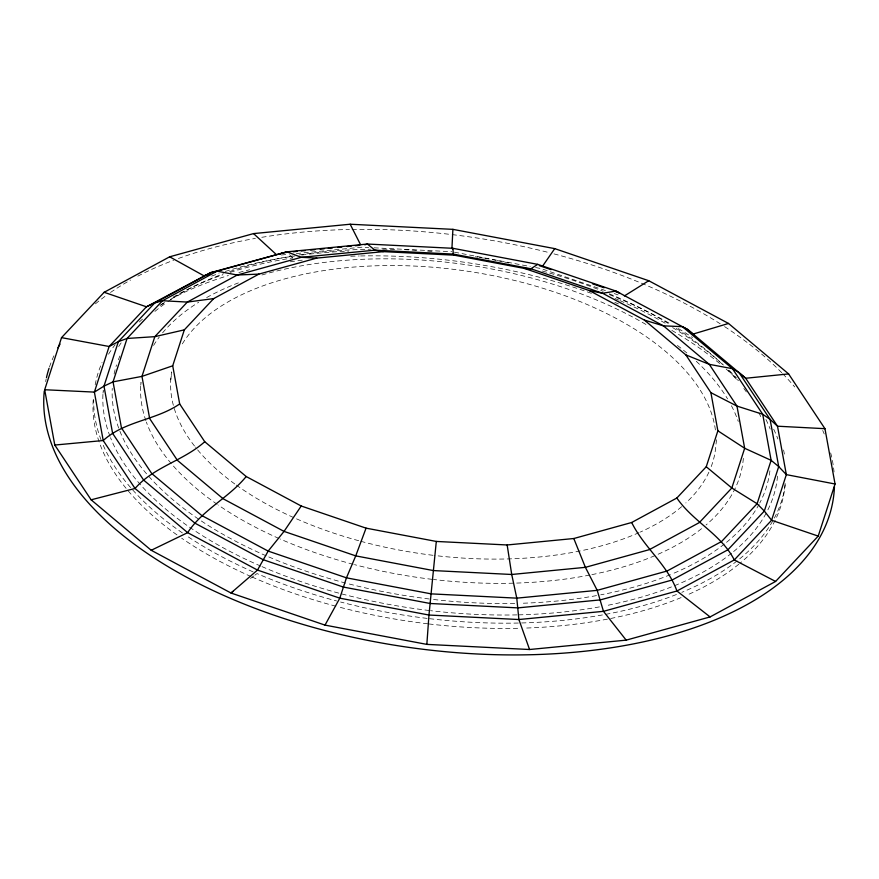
<?xml version="1.0" encoding="UTF-8"?>
<svg xmlns="http://www.w3.org/2000/svg" width="879" height="879" viewBox="0 0 879 879"><rect width="100%" height="100%" fill="white"/><g stroke="black" fill="none" stroke-linecap="round" stroke-linejoin="round"><path stroke-width="0.66" stroke-dasharray="4.39 3.3" d="M103.008 393.133L103.337 390.792M140.739 385.156L141.09 382.651M170.746 379.816L171.812 372.169M716.616 439.742L715.902 444.84A274.677 143.101 8 0 1 711.034 467.101M250.504 578.437L253.756 576.009M254.833 575.196L257.009 573.58A348.633 181.645 8 0 0 336.624 600.972M281.346 254.998L288.158 254.339M296.344 253.548L361.829 247.197L368.642 247.537M374.091 247.812L451.762 251.691M454.432 252.185L530.279 266.546M535.597 267.546L540.926 268.556L606.51 290.949M614.223 293.586L618.08 294.904M289.576 254.69L293.927 259.437M45.642 381.585A398.22 207.477 8 0 1 46.18 378.915M49.466 367.004A398.22 207.477 8 0 1 54.113 355.369M95.404 303.848A398.22 207.477 8 0 1 106.392 295.366M110.501 292.476A398.22 207.477 8 0 1 130.564 280.049M137.794 276.16A398.22 207.477 8 0 1 173.624 260.25M178.426 258.481A398.22 207.477 8 0 1 255.371 238.396M261.81 237.308A398.22 207.477 8 0 1 349.435 229.485M352.094 229.441A398.22 207.477 8 0 1 450.795 234.451M452.158 234.616A398.22 207.477 8 0 1 548.815 252.548M553.99 253.888A398.22 207.477 8 0 1 720.22 323.802M724.571 326.603A398.22 207.477 8 0 1 781.87 372.85M782.749 373.751A398.22 207.477 8 0 1 794.693 386.936M822.711 430.501A398.22 207.477 8 0 1 824.216 433.951M830.677 452.916A398.22 207.477 8 0 1 833.402 466.529M833.578 467.881A398.22 207.477 8 0 1 834.039 471.946M785.112 483.395A348.633 181.645 8 0 1 739.964 563.274M738.843 564.197A348.633 181.645 8 0 1 686.444 595.325M681.115 597.588A348.633 181.645 8 0 1 524.697 628.1M517.665 628.298A348.633 181.645 8 0 1 429.084 623.969M427.721 623.804A348.633 181.645 8 0 1 338.569 606.939M335.888 606.224A348.633 181.645 8 0 1 252.339 577.129M251.031 576.547A348.633 181.645 8 0 1 181.656 538.19M176.987 534.904A348.633 181.645 8 0 1 93.361 398.176M108.546 354.182A348.633 181.645 8 0 1 115.138 344.7M159.956 305.529A348.633 181.645 8 0 1 165.67 302.112M170.383 299.453A348.633 181.645 8 0 1 228.408 275.534M238.879 272.512A348.633 181.645 8 0 1 249.636 269.732M290.279 261.81A348.633 181.645 8 0 1 304.98 259.821M350.743 256.25A348.633 181.645 8 0 1 359.192 255.998M360.599 255.965A348.633 181.645 8 0 1 592.358 293.696M614.795 302.387A348.633 181.645 8 0 1 618.409 303.892M671.864 330.416A348.633 181.645 8 0 1 721.077 364.708M726.164 369.103A348.633 181.645 8 0 1 738.448 380.717M773.685 429.216A348.633 181.645 8 0 1 777.893 438.995M785.189 484.845A348.633 181.645 8 0 1 681.862 592.325M676.445 594.512A348.633 181.645 8 0 1 428.469 618.552M427.128 618.387A348.633 181.645 8 0 1 340.591 602.016M253.075 571.866A348.633 181.645 8 0 1 187.161 536.157M182.403 532.927A348.633 181.645 8 0 1 131.575 488.669M130.597 487.559A348.633 181.645 8 0 1 102.722 444.038M101.107 440.005A348.633 181.645 8 0 1 93.723 399.549M95.185 384.87A348.633 181.645 8 0 1 102.063 362.511M211.619 276.083A348.633 181.645 8 0 1 219.003 273.512M225.299 271.457A348.633 181.645 8 0 1 294.992 255.965M301.673 255.064A348.633 181.645 8 0 1 348.677 251.108M609.411 294.641A348.633 181.645 8 0 1 670.27 323.802M678.346 328.548A348.633 181.645 8 0 1 692.575 337.58M783.552 449.993A348.633 181.645 8 0 1 784.376 454.069M766.114 513.27A339.942 177.118 8 0 1 732.745 552.276M731.614 553.188A339.942 177.118 8 0 1 605.005 605.851M599.412 606.895A339.942 177.118 8 0 1 518.335 614.861M516.94 614.893A339.942 177.118 8 0 1 430.611 610.674M429.238 610.509A339.942 177.118 8 0 1 262.052 566.658M260.755 566.098A339.942 177.118 8 0 1 110.523 437.665M109.996 436.314A339.942 177.118 8 0 1 103.206 390.507M118.709 346.524A339.942 177.118 8 0 1 121.555 342.294M139.343 322A339.942 177.118 8 0 1 142.497 319.121M160.879 304.881A339.942 177.118 8 0 1 165.164 302.046M173.02 297.245A339.942 177.118 8 0 1 222.816 274.819M230.287 272.347A339.942 177.118 8 0 1 292.85 257.899M615.058 298.53A339.942 177.118 8 0 1 618.673 300.069M619.97 300.629A339.942 177.118 8 0 1 666.941 324.219M672.644 327.592A339.942 177.118 8 0 1 723.461 365.049M729.218 370.488A339.942 177.118 8 0 1 736.382 377.805M765.95 419.481A339.942 177.118 8 0 1 770.202 429.073M777.519 476.22A339.942 177.118 8 0 1 766.763 512.05M759.148 504.15A331.57 172.745 8 0 1 725.527 543.134M724.384 544.035A331.57 172.745 8 0 1 671.71 574.108M670.38 574.657A331.57 172.745 8 0 1 600.72 594.819M596.478 595.61A331.57 172.745 8 0 1 520.258 603.302M514.709 603.433A331.57 172.745 8 0 1 433.204 599.456M429.15 598.973A331.57 172.745 8 0 1 347.007 583.425M345.711 583.085A331.57 172.745 8 0 1 267.436 556.363M266.117 555.792A331.57 172.745 8 0 1 201.016 520.775M198.599 519.159A331.57 172.745 8 0 1 112.237 388.386M114.105 373.982A331.57 172.745 8 0 1 116.533 364.895M118.357 359.775A331.57 172.745 8 0 1 119.918 355.984M154.913 311.419A331.57 172.745 8 0 1 166.834 302.354M167.867 301.64A331.57 172.745 8 0 1 223.519 273.721M229.661 271.545A331.57 172.745 8 0 1 292.641 255.987M299.168 254.954A331.57 172.745 8 0 1 370.63 249.229M382.64 249.186A331.57 172.745 8 0 1 396.176 249.416M404.362 249.702A331.57 172.745 8 0 1 419.437 250.526M427.655 251.13A331.57 172.745 8 0 1 433.138 251.592M475.308 256.756A331.57 172.745 8 0 1 478.033 257.195M479.396 257.415A331.57 172.745 8 0 1 483.483 258.096M484.845 258.327A331.57 172.745 8 0 1 495.723 260.294M497.085 260.558A331.57 172.745 8 0 1 511.919 263.601M542.332 271.04A331.57 172.745 8 0 1 603.181 291.323M609.279 293.806A331.57 172.745 8 0 1 669.644 324.252M676.303 328.416A331.57 172.745 8 0 1 722.89 364.84M728.306 370.301A331.57 172.745 8 0 1 738.492 381.706M743.832 388.474A331.57 172.745 8 0 1 746.337 391.902M758.83 412.636A331.57 172.745 8 0 1 761.489 418.393M769.905 470.858A331.57 172.745 8 0 1 759.797 502.92M743.337 458.355A303.662 158.209 8 0 1 706.035 524.994M701.574 528.664A303.662 158.209 8 0 1 656.173 555.088M654.855 555.66A303.662 158.209 8 0 1 591.149 574.778M589.765 575.053A303.662 158.209 8 0 1 433.501 579.492M432.149 579.338A303.662 158.209 8 0 1 354.501 564.637M353.16 564.285A303.662 158.209 8 0 1 280.214 539.036M278.929 538.464A303.662 158.209 8 0 1 218.366 505.128M217.179 504.304A303.662 158.209 8 0 1 172.262 464.716M171.317 463.618A303.662 158.209 8 0 1 146.364 422.063M145.903 420.744A303.662 158.209 8 0 1 140.948 382.508M153.583 345.425A303.662 158.209 8 0 1 159.308 337.009M162.571 332.888A303.662 158.209 8 0 1 198.654 302.288M206.675 297.563A303.662 158.209 8 0 1 238.363 282.884M261.942 274.973A303.662 158.209 8 0 1 648.032 325.691M677.412 345.447A303.662 158.209 8 0 1 688.257 354.16M696.3 361.302A303.662 158.209 8 0 1 727.548 398.879M731.427 405.735A303.662 158.209 8 0 1 738.272 421.448M708.892 472.177A274.677 143.101 8 0 1 685.851 502.942M681.643 506.678A274.677 143.101 8 0 1 640.341 532.048M639.033 532.63A274.677 143.101 8 0 1 581.667 550.628M580.272 550.913A274.677 143.101 8 0 1 434.336 555.462M433.006 555.297A274.677 143.101 8 0 1 360.038 541.09M358.687 540.717A274.677 143.101 8 0 1 235.946 484.812M234.792 483.977A274.677 143.101 8 0 1 195.347 447.07M194.479 445.972A274.677 143.101 8 0 1 171.669 371.883M182.349 343.876A274.677 143.101 8 0 1 474.418 272.303A274.677 143.101 8 0 1 715.451 430.512"/><path stroke-width="1.32" d="M451.971 247.746L452.894 229.353L350.172 224.233L253.559 233.594L169.647 256.811L104.151 292.3L61.53 337.635L44.686 389.738L54.784 445.049L91.119 499.81L151.221 550.276L231.001 593.017L325.01 625.112L426.842 644.384L529.565 649.515L626.178 640.143L710.089 616.926L775.597 581.448L818.217 536.102L835.05 483.999L824.952 428.688L788.617 373.927L728.515 323.461L648.746 280.72L554.737 248.625L452.894 229.353M426.842 644.384L428.963 615.036L436.303 541.442L366.06 528.147L301.222 506.007L246.197 476.528L204.741 441.719L179.679 403.944L172.713 365.796L184.326 329.856L213.718 298.585L258.898 274.105L316.781 258.096L383.42 251.636L454.278 255.174L524.521 268.458L530.905 268.776L602.598 293.256L663.425 325.845L709.265 364.335L736.965 406.087L744.667 448.268L731.822 487.999L699.332 522.576L649.383 549.639L585.392 567.34L511.721 574.481L433.391 570.57L355.731 555.88L284.038 531.399L223.211 498.811L177.382 460.321L149.672 418.569L141.969 376.388L154.814 336.657L187.315 302.079L237.253 275.017L301.244 257.316L374.915 250.174L453.256 254.086L530.905 268.776L537.728 264.359L616.003 291.081L687.763 329.537L745.689 378.256L777.508 426.205L786.342 474.627L771.597 520.247L734.284 559.934L676.94 591.007L603.477 611.334L518.896 619.53L428.963 615.036L339.799 598.17L257.492 570.075L187.656 532.652L135.036 488.471L103.217 440.533L94.383 392.1L109.128 346.491L146.441 306.793L210.663 272.633L286.961 251.833L367.4 244.043L452.938 248.307L537.728 264.359M436.303 541.442L507.161 544.969L573.8 538.519L631.682 522.5L676.852 498.019L706.255 466.749L717.868 430.809L710.902 392.66L685.84 354.885L644.384 320.077L589.359 290.597L524.521 268.458M366.06 528.147L355.731 555.88L346.447 577.833L339.799 598.17L325.01 625.112M452.465 249.207L452.938 248.307L453.256 254.086L454.278 255.174M301.222 506.007L284.038 531.399L268.172 551.1L257.492 570.075L231.001 593.017L233.166 591.391M542.453 266.337L554.737 248.625M246.197 476.528C228.87 497.69 202.741 509.6 187.656 532.652L151.221 550.276M204.741 441.719C183.612 460.717 153.836 466.804 135.036 488.471L91.119 499.81M624.387 295.937L648.746 280.72M279.269 254.361L282.302 252.822L287.708 252.295M179.679 403.944C155.979 420.305 124.697 420.876 103.217 440.533L54.784 445.049M172.713 365.796L141.969 376.388L113.05 381.849L103.986 386.123L94.383 392.1L44.686 389.738M364.774 244.823L367.4 244.043L374.915 250.174L383.42 251.636M728.515 323.461L693.07 334.075L687.763 329.537L682.423 326.669L663.425 325.845L644.384 320.077M209.026 274.27L203.785 275.72L169.647 256.811M184.326 329.856L154.814 336.657L127.07 338.47L118.368 341.634L109.128 346.491L61.53 337.635M213.718 298.585L187.315 302.079L162.549 300.717L154.748 302.936L146.441 306.793L104.151 292.3M788.617 373.927L745.689 378.256L739.063 372.619L732.471 368.686L682.423 326.669M293.114 251.768L297.168 251.372M301.233 250.987L305.288 250.592M310.694 250.065L314.748 249.669M320.154 249.153L324.208 248.757M328.274 248.361L332.328 247.966M337.734 247.449L341.788 247.054M347.194 246.527L351.259 246.131M355.314 245.746L359.368 245.351M258.898 274.105L237.253 275.017L217.091 271.171L210.663 272.633L154.748 302.936L118.368 341.634L103.986 386.123L112.611 433.336L143.629 480.088L194.94 523.17L263.041 559.648L343.293 587.051L430.227 603.499L517.918 607.883L600.401 599.885L672.028 580.063L727.944 549.771L764.334 511.062L778.706 466.584L770.092 419.371L739.063 372.619M316.781 258.096L301.244 257.316L286.961 251.833L217.091 271.171L162.549 300.717L127.07 338.47L113.05 381.849L121.456 427.908L151.704 473.495L201.752 515.523L268.172 551.1L346.447 577.833L431.237 593.874L516.775 598.149L597.215 590.347L667.084 571.02L721.626 541.464L757.105 503.722L771.125 460.332L762.719 414.284L732.471 368.686L709.265 364.335L685.84 354.885M824.952 428.688L777.508 426.205L770.092 419.371L762.719 414.284L736.965 406.087L710.902 392.66M835.05 483.999L786.342 474.627L778.706 466.584L771.125 460.332L744.667 448.268L717.868 430.809M589.359 290.597L602.598 293.256L616.003 291.081L619.662 293.059L615.772 291.729M818.217 536.102L771.597 520.247L764.334 511.062L757.105 503.722L731.822 487.999L706.255 466.749M539.398 265.656L551.056 269.633M592.479 283.774L604.126 287.752M775.597 581.448L734.284 559.934C721.121 534.201 693.037 521.632 676.852 498.019M710.089 616.926L676.94 591.007C667.535 564.692 643.889 547.397 631.682 522.5M253.559 233.594L276.259 254.492M626.178 640.143L603.477 611.334L597.215 590.347L585.392 567.34L573.8 538.519M350.172 224.233L360.61 244.78M529.565 649.515L518.896 619.53L516.775 598.149L511.721 574.481L507.161 544.969M834.446 486.636A398.22 207.477 8 0 1 424.755 649.482A398.22 207.477 8 0 1 44.28 390.968M46.477 377.585A398.22 207.477 8 0 1 49.026 368.312M57.937 347.82A398.22 207.477 8 0 1 60.047 344.118"/></g></svg>
